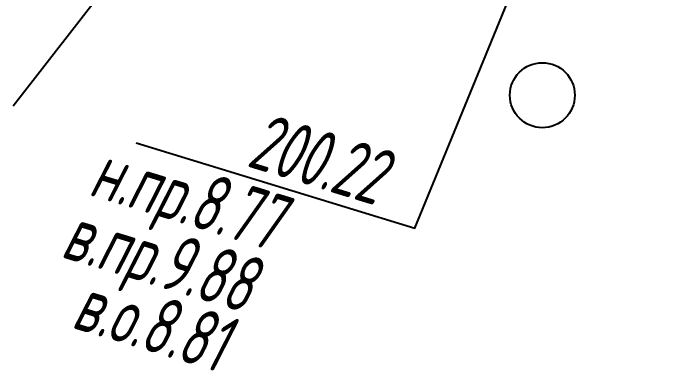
# Model space of a CAD drawing. Header units: millimetres. Extents: x -1799 to 6962, y -1020 to 4121.
# Drawn here: x 4889.29 to 4929.66, y 3060.77 to 3082.8 of the extents above; entities that cross this region are included whole.
import ezdxf

# ---------------------------------------------------------------- set-up
doc = ezdxf.new("R2010")
doc.units = ezdxf.units.MM
doc.linetypes.add('CONTI', pattern=[0])
for name, color, linetype in [('NAD_MDEFAULT', 7, 'CONTI'), ('PI_OTDEFAULT', 172, 'CONTI'), ('ZAPSKDEFAULT', 7, 'CONTI')]:
    doc.layers.add(name, color=color, linetype=linetype)
doc.styles.add('eskd', font='spds.shx', dxfattribs={"width": 1.2, "oblique": 15})

# ---------------------------------------------------------------- blocks, each defined once
blk = doc.blocks.new('BL_2004')
at = {"color": 0}
blk.add_circle((0, 0), 2, dxfattribs=at)

msp = doc.modelspace()

# ---------------------------------------------------------------- linework, layer by layer
at = {"ltscale": 7}
msp.add_lwpolyline([(4889.292, 3077.081), (4948.641, 3153.329)], dxfattribs=at)
at = {"linetype": 'Continuous'}
msp.add_lwpolyline([(4896.862, 3074.805), (4914.011, 3069.562), (4927.348, 3102.079)], dxfattribs=at)

# ---------------------------------------------------------------- block references
at = {"layer": 'ZAPSKDEFAULT', "color": 7, "rotation": 342.9999999999999}
msp.add_blockref('BL_2004', (4921.869, 3077.745), dxfattribs=at)

# ---------------------------------------------------------------- texts
at = {"layer": 'NAD_MDEFAULT', "color": 7, "style": 'eskd', "oblique": 10, "width": 0.8}
for s, p in [('н.пр.8.77', (4893.853, 3071.626)), ('в.пр.9.88', (4892.137, 3067.812)), ('в.о.8.81', (4892.794, 3063.462))]:
    msp.add_text(s, height=3.5, rotation=343, dxfattribs=at).set_placement(p)
at = {"layer": 'PI_OTDEFAULT', "color": 172, "style": 'eskd', "oblique": 10, "width": 0.8}
msp.add_text('200.22', height=3.5, rotation=343, dxfattribs=at).set_placement((4903.588, 3073.397))

doc.saveas('drawing.dxf')
